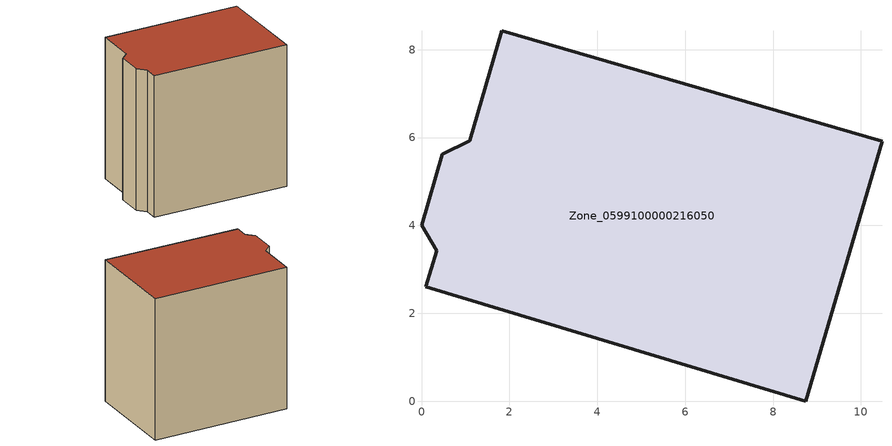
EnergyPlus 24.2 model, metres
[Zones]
Zone_0599100000216050
 floor ground (C_G): 10.48,5.92 8.74,0 0.1,2.6 0.35,3.42 0,4 0.47,5.62 1.1,5.93 1.83,8.43 z0
 wall outside (C_F): 1.1,5.93 0.47,5.62 0,4 0.35,3.42 0.1,2.6 8.74,0 10.48,5.92 1.83,8.43 1.1,5.93 z0:9.38
 roof outside (C_R): 10.48,5.92 1.83,8.43 1.1,5.93 0.47,5.62 0,4 0.35,3.42 0.1,2.6 8.74,0 z9.38
[BUILDING]
Pand.0599100000216050: North Axis=0; Terrain=City; Loads Convergence Tolerance Value=0.04; Temperature Convergence Tolerance Value=0.4; Solar Distribution=FullExterior; Maximum Number of Warmup Days=25; Minimum Number of Warmup Days=1
[Site:Location]
Rotterdam.The.Hague.AP_ZH_NLD Design_Conditions: Latitude=51.96; Longitude=4.45; Time Zone=1; Elevation=-4.5
[SITE:GROUNDTEMPERATURE:BUILDINGSURFACE]
18, 18, 18, 18, 18, 18, 18, 18, 18, 18, 18, 18
[MATERIAL] Thermal Absorptance=0.9; Solar Absorptance=0.7; Visible Absorptance=0.7
Name | Roughness | Thickness | Conductivity | Density | Specific Heat
G.TI.1946 | MediumSmooth | 0.15 | 1 | 540 | 1210
F.TI.1946 | Rough | 0.3 | 0.857143 | 1920 | 840
R.TI.1946 | MediumRough | 0.2 | 0.1 | 1500 | 1000
[CONSTRUCTION]
C_G: G.TI.1946
C_F: F.TI.1946
C_R: R.TI.1946
[ZONE]
Zone_0599100000216050: Type=1; Multiplier=1; Ceiling Height=Autocalculate; Volume=Autocalculate; Floor Area=autocalculate; Part of Total Floor Area=Yes
[ZONEINFILTRATION:DESIGNFLOWRATE]
Infil_Zone_0599100000216050: Zone or ZoneList or Space or SpaceList=Zone_0599100000216050; Schedule=AlwaysOn; Design Flow Rate Calculation Method=Flow/Area; Flow Rate per Floor Area=0.003; Constant Term Coefficient=1; Temperature Term Coefficient=0; Velocity Term Coefficient=0; Velocity Squared Term Coefficient=0
[HVACTEMPLATE:ZONE:IDEALLOADSAIRSYSTEM]
Zone_0599100000216050: Maximum Heating Supply Air Temperature=50; Minimum Cooling Supply Air Temperature=13; Maximum Heating Supply Air Humidity Ratio=0.0156; Minimum Cooling Supply Air Humidity Ratio=0.0077; Heating Limit=NoLimit; Cooling Limit=NoLimit; Dehumidification Control Type=ConstantSensibleHeatRatio; Cooling Sensible Heat Ratio=0.7; Dehumidification Setpoint=60; Humidification Control Type=None; Humidification Setpoint=30; Outdoor Air Method=None; Outdoor Air Flow Rate per Person=0.00944; Outdoor Air Flow Rate per Zone Floor Area=0; Outdoor Air Flow Rate per Zone=0; Demand Controlled Ventilation Type=None; Outdoor Air Economizer Type=NoEconomizer; Heat Recovery Type=None; Sensible Heat Recovery Effectiveness=0.7; Latent Heat Recovery Effectiveness=0.65
[ZONECONTROL:THERMOSTAT]
ThermostatControl_Zone_0599100000216050: Zone or ZoneList=Zone_0599100000216050; Control Type Schedule=DualSetpointControlType; Control 1=Thermostat_Zone_0599100000216050; Temperature Difference Between Cutout And Setpoint=0
[THERMOSTATSETPOINT:DUALSETPOINT]
Thermostat_Zone_0599100000216050: Heating Setpoint Temperature Schedule=HeatingSetpoint_Zone_0599100000216050; Cooling Setpoint Temperature Schedule=CoolingSetpoint_Zone_0599100000216050
[SCHEDULE:COMPACT]
HeatingSetpoint_Zone_0599100000216050: Through: 12/31, For: AllDays, Until: 24:00, 21
CoolingSetpoint_Zone_0599100000216050: Through: 12/31, For: AllDays, Until: 24:00, 24
DualSetpointControlType: Through: 12/31, For: AllDays, Until: 24:00, 4
AlwaysOn: Through: 12/31, For: AllDays, Until: 24:00, 1
